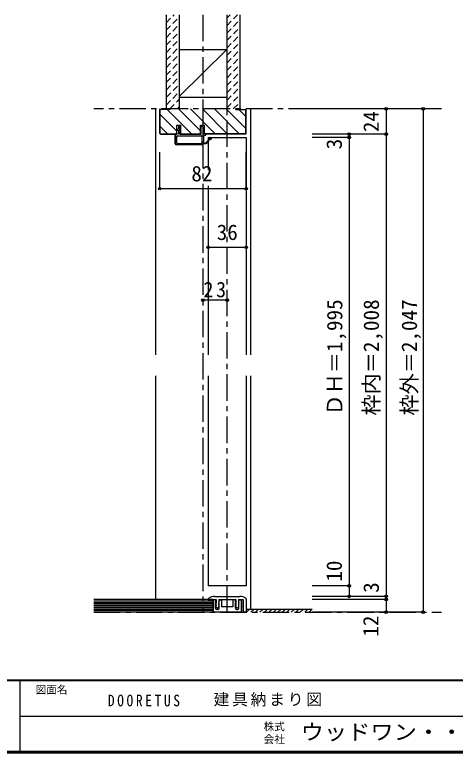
# Model space of a CAD drawing. Units: millimetres at full size, sheet at 1:5. Extents: x -973 to 977, y -718 to 696.
# Drawn here: x -3 to 414, y -701 to -2 of the extents above; entities that cross this region are included whole.
import ezdxf
from ezdxf.enums import TextEntityAlignment as Align

# ---------------------------------------------------------------- set-up
doc = ezdxf.new("R2010")
doc.units = ezdxf.units.MM
doc.header["$LTSCALE"] = 5
doc.header["$PDMODE"] = 32
doc.header["$PDSIZE"] = 2.5
doc.linetypes.add('CHAIN1', pattern=[8, 5, -1, 1, -1])
doc.linetypes.add('DASHED1', pattern=[1.8, 1.2, -0.6])
for name, color, linetype in [('0-0_補助線', 7, 'Continuous'), ('0-1_通り芯', 4, 'CHAIN1'), ('0-3_仕上げ', 7, 'Continuous'), ('0-4_枠', 3, 'Continuous'), ('0-6_扉', 6, 'Continuous'), ('0-7_金物', 7, 'Continuous'), ('0-B_寸法', 4, 'Continuous'), ('0-C_ハッチ', 4, 'DASHED1'), ('F-0_補助線', 7, 'Continuous'), ('F-1_枠', 6, 'Continuous'), ('F-A_文字', 7, 'Continuous')]:
    doc.layers.add(name, color=color, linetype=linetype)
doc.styles.add('ＭＳ ゴシック', font='')
doc.styles.get('ＭＳ ゴシック').set_extended_font_data('MS Gothic')

# ---------------------------------------------------------------- blocks, each defined once
blk = doc.blocks.new('2')
at = {"layer": '0-0_補助線'}
for p, q in [((-9.846, -9.622), (-9.846, 15.078)), ((-8.846, 16.078), (0.354, 16.078)), ((-8.846, 15.878), (0.637, 15.878)), ((-8.446, 14.378), (-8.446, -8.922)), ((-8.146, 14.678), (-1.546, 14.678)), ((-1.246, 14.378), (-1.246, -8.922)), ((0.154, 11.653), (2.154, 11.653)), ((0.154, 11.653), (0.154, -8.497)), ((2.154, 10.953), (2.154, 11.653)), ((3.154, 11.653), (2.512, 10.83)), ((3.154, 11.653), (6.154, 11.653)), ((4.154, 13.753), (4.154, 13.053)), ((5.154, 13.053), (4.512, 13.876)), ((7.154, 13.053), (5.154, 13.053)), ((6.154, 10.953), (6.154, 11.653)), ((7.558, 12.258), (6.516, 10.835)), ((-1.48, -10.622), (-8.846, -10.622)), ((-1.546, -9.222), (-8.146, -9.222)), ((-1.189, -10.85), (-0.732, -12.694)), ((0.354, -12.922), (-0.441, -12.922)), ((0.154, -8.497), (2.154, -8.497)), ((4.154, -9.897), (0.154, -9.897)), ((0.154, -9.897), (0.154, -10.622)), ((0.154, -10.622), (0.645, -12.548)), ((2.154, -7.797), (2.154, -8.497)), ((3.154, -8.497), (2.512, -7.674)), ((3.154, -8.497), (6.154, -8.497)), ((4.154, -10.597), (4.154, -9.897)), ((5.154, -9.897), (4.512, -10.72)), ((7.154, -9.897), (5.154, -9.897)), ((6.154, -7.797), (6.154, -8.497)), ((7.558, -9.101), (6.516, -7.679))]:
    blk.add_line(p, q, dxfattribs=at)
for points in [[(-9.646, 15.078), (-9.646, -9.622), (-9.846, -9.622)], [(4.154, 13.053), (0.154, 13.053), (0.649, 15.723)]]:
    blk.add_lwpolyline(points, dxfattribs=at)
for centre, radius, start, end in [((-8.846, 15.078), 1, 90, 180), ((-8.846, 15.078), 0.8, 90, 180), ((-8.146, 14.378), 0.3, 90, 180), ((-1.546, 14.378), 0.3, 0, 90), ((0.354, 15.778), 0.3, 349.49875, 90), ((2.354, 10.953), 0.2, 180, 322.03043), ((4.354, 13.753), 0.2, 37.96957, 180), ((6.354, 10.953), 0.2, 180, 323.78053), ((7.154, 12.553), 0.5, 323.78053, 90), ((-8.846, -9.622), 1, 180, 270), ((-2.846, -10.72), 6, 179.06153, 259.29815), ((-8.146, -8.922), 0.3, 180, 270), ((-2.846, -10.72), 5.3, 178.93757, 259.29815), ((-1.546, -8.922), 0.3, 270, 0), ((-1.48, -10.922), 0.3, 13.9282, 90), ((-0.441, -12.622), 0.3, 193.9282, 270), ((0.354, -12.622), 0.3, 270, 14.29438), ((2.354, -7.797), 0.2, 37.96957, 180), ((4.354, -10.597), 0.2, 180, 322.03043), ((6.354, -7.797), 0.2, 36.21947, 180), ((7.154, -9.397), 0.5, 270, 36.21947), ((-3.896, -16.272), 0.35, 259.29815, 79.29815)]:
    blk.add_arc(centre, radius, start, end, dxfattribs=at)
blk.add_point((-3.896, -16.622), dxfattribs=at)

msp = doc.modelspace()

# ---------------------------------------------------------------- linework, layer by layer
at = {"layer": '0-1_通り芯'}
for p, q in [((175.01, -2.5), (175.01, -567.5)), ((198.01, -567.5), (198.01, -2.5)), ((71.653, -567.5), (400.867, -567.5))]:
    msp.add_line(p, q, dxfattribs=at)
at = {"layer": '0-3_仕上げ', "color": 2}
for p, q in [((184.51, -555.5), (71.653, -555.5)), ((184.51, -567.5), (184.51, -555.5)), ((184.51, -567.5), (71.653, -567.5))]:
    msp.add_line(p, q, dxfattribs=at)
at = {"layer": '0-3_仕上げ'}
for p, q in [((184.51, -557), (71.653, -557)), ((184.51, -558.5), (71.653, -558.5)), ((184.51, -560), (71.653, -560)), ((184.51, -561.5), (71.653, -561.5)), ((184.51, -563), (71.653, -563)), ((184.51, -564.5), (71.653, -564.5)), ((216.01, -564.5), (278.367, -564.5)), ((184.51, -566), (71.653, -566))]:
    msp.add_line(p, q, dxfattribs=at)
at = {"layer": '0-4_枠', "color": 4}
for p, q in [((130.01, -91.5), (130.01, -324)), ((220.01, -91.5), (220.01, -324)), ((130.01, -344), (130.01, -555.5)), ((220.01, -344), (220.01, -564.5))]:
    msp.add_line(p, q, dxfattribs=at)
at = {"layer": '0-4_枠'}
for p, q in [((134.01, -114.793), (134.01, -91.5)), ((144.01, -92), (134.51, -92)), ((144.01, -92), (144.01, -91.5)), ((206.01, -92), (206.01, -91.5)), ((206.01, -92), (215.51, -92)), ((216.01, -114.793), (216.01, -91.5)), ((150.26, -115.5), (150.26, -107)), ((150.26, -107), (153.96, -107)), ((153.96, -115.5), (153.96, -107)), ((172.56, -115.5), (172.56, -107)), ((172.56, -107), (176.26, -107)), ((176.26, -107), (176.26, -115.5)), ((134.717, -115.5), (134.01, -114.793)), ((134.717, -115.5), (150.26, -115.5)), ((134.925, -115), (150.26, -115)), ((153.96, -115), (172.56, -115)), ((153.96, -115.5), (172.56, -115.5)), ((215.096, -115), (176.26, -115)), ((215.303, -115.5), (176.26, -115.5)), ((215.303, -115.5), (216.01, -114.793))]:
    msp.add_line(p, q, dxfattribs=at)
for points in [[(134.925, -115), (134.51, -114.586), (134.51, -92)], [(215.096, -115), (215.51, -114.586), (215.51, -92)]]:
    msp.add_lwpolyline(points, dxfattribs=at)
at = {"layer": '0-6_扉'}
for p, q in [((180.01, -118.5), (180.01, -149.19)), ((180.01, -164.422), (180.01, -324)), ((180.01, -344), (180.01, -542.5))]:
    msp.add_line(p, q, dxfattribs=at)
for points in [[(180.01, -118.5), (216.01, -118.5), (216.01, -324)], [(216.01, -344), (216.01, -542.5), (180.01, -542.5)]]:
    msp.add_lwpolyline(points, dxfattribs=at)
at = {"layer": '0-7_金物'}
for p, q in [((180.01, -555.017), (180.01, -555.5)), ((180.01, -555.5), (187.36, -555.5)), ((185.96, -555.8), (184.51, -555.8)), ((184.51, -567.5), (184.51, -555.8)), ((184.61, -555.8), (184.61, -567.5)), ((186.01, -552.5), (210.01, -552.5)), ((186.96, -558.05), (186.96, -556.8)), ((186.96, -558.05), (187.167, -558.396)), ((187.153, -558.846), (187.36, -558.5)), ((187.36, -555.5), (187.36, -558.5)), ((189.86, -555.5), (206.16, -555.5)), ((189.86, -555.5), (189.86, -558.5)), ((190.067, -558.846), (189.86, -558.5)), ((190.26, -558.05), (190.053, -558.396)), ((190.26, -558.05), (190.26, -556.8)), ((191.26, -555.8), (192.61, -555.8)), ((192.61, -555.8), (192.61, -562.5)), ((203.41, -555.8), (203.41, -562.5)), ((204.76, -555.8), (203.41, -555.8)), ((205.76, -558.05), (205.76, -556.8)), ((205.76, -558.05), (205.968, -558.396)), ((205.953, -558.846), (206.16, -558.5)), ((206.16, -555.5), (206.16, -558.5)), ((208.66, -555.5), (213.01, -555.5)), ((208.66, -555.5), (208.66, -558.5)), ((208.867, -558.846), (208.66, -558.5)), ((209.06, -558.05), (208.853, -558.396)), ((209.06, -558.05), (209.06, -556.8)), ((210.06, -555.8), (211.51, -555.8)), ((211.41, -555.8), (211.41, -567.5)), ((211.51, -567.5), (211.51, -555.8)), ((213.01, -555.5), (213.01, -567.2)), ((216.01, -555.017), (216.01, -567.2)), ((186.96, -559.05), (187.167, -558.704)), ((186.96, -563.8), (186.96, -559.05)), ((187.153, -559.154), (187.36, -559.5)), ((187.153, -560.346), (187.36, -560)), ((187.153, -560.654), (187.36, -561)), ((187.153, -561.846), (187.36, -561.5)), ((188.244, -563.34), (187.19, -562.204)), ((187.36, -559.5), (187.36, -560)), ((187.36, -561), (187.36, -561.5)), ((189.26, -564.8), (187.96, -564.8)), ((190.03, -562.204), (188.977, -563.34)), ((190.067, -559.154), (189.86, -559.5)), ((189.86, -559.5), (189.86, -560)), ((190.067, -560.346), (189.86, -560)), ((190.067, -560.654), (189.86, -561)), ((189.86, -561), (189.86, -561.5)), ((190.067, -561.846), (189.86, -561.5)), ((190.26, -559.05), (190.053, -558.704)), ((190.26, -563.8), (190.26, -559.05)), ((197.51, -562.5), (192.61, -562.5)), ((198.01, -563), (197.51, -562.5)), ((198.01, -563), (198.51, -562.5)), ((203.41, -562.5), (198.51, -562.5)), ((205.76, -559.05), (205.968, -558.704)), ((205.76, -563.8), (205.76, -559.05)), ((205.953, -559.154), (206.16, -559.5)), ((205.953, -560.346), (206.16, -560)), ((205.953, -560.654), (206.16, -561)), ((205.953, -561.846), (206.16, -561.5)), ((207.044, -563.34), (205.99, -562.204)), ((206.16, -559.5), (206.16, -560)), ((206.16, -561), (206.16, -561.5)), ((206.76, -564.8), (208.06, -564.8)), ((208.83, -562.204), (207.777, -563.34)), ((208.867, -559.154), (208.66, -559.5)), ((208.66, -559.5), (208.66, -560)), ((208.867, -560.346), (208.66, -560)), ((208.867, -560.654), (208.66, -561)), ((208.66, -561), (208.66, -561.5)), ((208.867, -561.846), (208.66, -561.5)), ((209.06, -559.05), (208.853, -558.704)), ((209.06, -563.8), (209.06, -559.05)), ((211.51, -567.5), (184.51, -567.5)), ((213.01, -567.2), (216.01, -567.2))]:
    msp.add_line(p, q, dxfattribs=at)
for centre, radius, start, end in [((181.01, -555.017), 1, 123.74899, 180), ((186.01, -562.5), 10, 90, 123.74899), ((185.96, -556.8), 1, 0, 90), ((186.91, -558.55), 0.3, 329.05368, 30.94635), ((190.31, -558.55), 0.3, 149.05365, 210.94632), ((191.26, -556.8), 1, 90, 180), ((204.76, -556.8), 1, 0, 90), ((205.71, -558.55), 0.3, 329.05368, 30.94635), ((209.11, -558.55), 0.3, 149.05365, 210.94632), ((210.06, -556.8), 1, 90, 180), ((210.01, -562.5), 10, 56.25101, 90), ((215.01, -555.017), 1, 0, 56.25101), ((187.96, -563.8), 1, 180, 270), ((187.41, -559), 0.3, 149.05366, 210.94634), ((187.41, -560.5), 0.3, 149.05366, 210.94634), ((187.41, -562), 0.3, 149.05366, 222.83826), ((188.61, -563), 0.5, 222.83826, 317.16174), ((189.26, -563.8), 1, 270, 0), ((189.81, -562), 0.3, 317.16174, 30.94634), ((189.81, -559), 0.3, 329.05366, 30.94634), ((189.81, -560.5), 0.3, 329.05366, 30.94634), ((206.76, -563.8), 1, 180, 270), ((206.21, -559), 0.3, 149.05366, 210.94634), ((206.21, -560.5), 0.3, 149.05366, 210.94634), ((206.21, -562), 0.3, 149.05366, 222.83826), ((207.41, -563), 0.5, 222.83826, 317.16174), ((208.06, -563.8), 1, 270, 0), ((208.61, -562), 0.3, 317.16174, 30.94634), ((208.61, -559), 0.3, 329.05366, 30.94634), ((208.61, -560.5), 0.3, 329.05366, 30.94634)]:
    msp.add_arc(centre, radius, start, end, dxfattribs=at)
at = {"layer": '0-B_寸法', "linetype": 'DASHED1'}
for p, q in [((140.01, -3.04), (140.55, -2.5)), ((140.01, -10.111), (147.621, -2.5)), ((140.01, -17.182), (152.51, -4.682)), ((197.51, -5.748), (200.758, -2.5)), ((197.51, -12.819), (207.829, -2.5)), ((140.01, -24.253), (152.51, -11.753)), ((197.51, -19.89), (210.01, -7.39)), ((140.01, -31.324), (152.51, -18.824)), ((197.51, -26.961), (210.01, -14.461)), ((140.01, -38.395), (152.51, -25.895)), ((197.51, -34.032), (210.01, -21.532)), ((140.01, -45.466), (152.51, -32.966)), ((197.51, -41.103), (210.01, -28.603)), ((140.01, -52.537), (152.51, -40.037)), ((197.51, -48.174), (210.01, -35.674)), ((140.01, -59.608), (152.51, -47.108)), ((197.51, -55.246), (210.01, -42.746)), ((140.01, -66.679), (152.51, -54.179)), ((197.51, -62.317), (210.01, -49.817)), ((140.01, -73.751), (152.51, -61.251)), ((197.51, -69.388), (210.01, -56.888)), ((140.332, -80.5), (152.51, -68.322)), ((197.51, -76.459), (210.01, -63.959)), ((140.01, -87.893), (152.51, -75.393)), ((197.51, -83.53), (210.01, -71.03)), ((143.474, -91.5), (152.51, -82.464)), ((197.51, -90.601), (210.01, -78.101)), ((150.545, -91.5), (152.51, -89.535)), ((203.682, -91.5), (210.01, -85.172))]:
    msp.add_line(p, q, dxfattribs=at)
at = {"layer": '0-B_寸法', "color": 2}
for p, q in [((140.01, -2.5), (140.01, -91.5)), ((152.51, -2.5), (152.51, -91.5)), ((197.51, -2.5), (197.51, -91.5)), ((210.01, -2.5), (210.01, -91.5))]:
    msp.add_line(p, q, dxfattribs=at)
at = {"layer": '0-B_寸法', "color": 7}
msp.add_line((152.51, -79.928), (197.51, -35.5), dxfattribs=at)
at = {"layer": '0-B_寸法', "color": 3}
for p, q in [((152.51, -35.5), (197.51, -35.5)), ((152.51, -80.5), (197.51, -80.5))]:
    msp.add_line(p, q, dxfattribs=at)
at = {"layer": '0-B_寸法', "linetype": 'CHAIN1'}
msp.add_line((400.867, -91.5), (71.653, -91.5), dxfattribs=at)
at = {"layer": '0-B_寸法'}
for p, q in [((383.367, -91.5), (278.367, -91.5)), ((348.367, -91.5), (348.367, -567.5)), ((383.367, -91.5), (383.367, -567.5)), ((348.367, -115.5), (278.367, -115.5)), ((313.367, -118.5), (278.367, -118.5)), ((313.367, -115.5), (313.367, -552.5)), ((134.01, -166.922), (134.01, -132.4)), ((216.01, -166.922), (216.01, -132.4)), ((134.01, -166.922), (216.01, -166.922)), ((180.01, -222.382), (216.01, -222.382)), ((198.01, -272.382), (175.01, -272.382)), ((313.367, -542.5), (278.367, -542.5)), ((348.367, -552.5), (278.367, -552.5)), ((348.367, -555.5), (278.367, -555.5)), ((348.367, -555.5), (278.367, -555.5)), ((348.367, -555.5), (348.367, -552.5)), ((383.367, -567.5), (278.367, -567.5))]:
    msp.add_line(p, q, dxfattribs=at)
at = {"layer": '0-B_寸法', "color": 7}
for p in [(348.367, -91.5), (383.367, -91.5), (313.367, -115.5), (313.367, -118.5), (348.367, -115.5), (134.01, -166.922), (216.01, -166.922), (180.01, -222.382), (216.01, -222.382), (175.01, -272.382), (198.01, -272.382), (313.367, -542.5), (313.367, -552.5), (348.367, -552.5), (348.367, -555.5), (348.367, -567.5), (383.367, -567.5)]:
    msp.add_point(p, dxfattribs=at)
at = {"layer": '0-C_ハッチ', "linetype": 'Continuous'}
for p, q in [((134.51, -96.784), (150.26, -112.534)), ((141.04, -92), (164.04, -115)), ((151.853, -91.5), (172.56, -112.207)), ((163.168, -91.5), (186.667, -115)), ((174.481, -91.5), (197.981, -115)), ((185.795, -91.5), (209.295, -115)), ((197.108, -91.5), (215.51, -109.902)), ((208.922, -92), (215.51, -98.588)), ((134.51, -108.098), (141.412, -115)), ((216.179, -567.5), (219.179, -564.5)), ((220.421, -567.5), (223.421, -564.5)), ((224.664, -567.5), (227.664, -564.5)), ((228.906, -567.5), (231.906, -564.5)), ((233.149, -567.5), (236.149, -564.5)), ((237.392, -567.5), (240.392, -564.5)), ((241.634, -567.5), (244.634, -564.5)), ((245.877, -567.5), (248.877, -564.5)), ((250.12, -567.5), (253.12, -564.5)), ((254.362, -567.5), (257.362, -564.5)), ((258.605, -567.5), (261.605, -564.5)), ((262.848, -567.5), (265.848, -564.5)), ((267.09, -567.5), (270.09, -564.5)), ((271.333, -567.5), (274.333, -564.5)), ((275.575, -567.5), (278.367, -564.708))]:
    msp.add_line(p, q, dxfattribs=at)
at = {"layer": 'F-1_枠'}
for p, q in [((976.653, -631.667), (-973.347, -631.667)), ((976.653, -632.5), (-973.347, -632.5)), ((1.653, -632.5), (1.653, -699.167)), ((1.653, -665.833), (974.986, -665.834)), ((976.653, -699.167), (-973.347, -699.167)), ((976.653, -700), (-973.347, -700)), ((976.653, -700.833), (-973.347, -700.833))]:
    msp.add_line(p, q, dxfattribs=at)

# ---------------------------------------------------------------- block references
at = {"layer": '0-0_補助線', "rotation": 90}
msp.add_blockref('2', (164.838, -115.654), dxfattribs=at)

# ---------------------------------------------------------------- texts
at = {"layer": '0-B_寸法', "color": 7, "style": 'ＭＳ ゴシック'}
for s, p in [('24', (345.867, -113.5)), ('3', (310.867, -129.75)), ('ＤＨ＝1,995', (311.33, -381.5)), ('枠内＝2,008', (346.01, -381.5)), ('枠外＝2,047', (382.024, -381.5)), ('10', (310.867, -538.6)), ('3', (345.867, -549.145)), ('12', (345.557, -590.626))]:
    msp.add_text(s, height=14.66, rotation=90, dxfattribs=at).set_placement(p, align=Align.BOTTOM_LEFT)
for s, p in [('82', (164.01, -164.422)), ('36', (188.01, -219.882))]:
    msp.add_text(s, height=14.66, dxfattribs=at).set_placement(p, align=Align.BOTTOM_LEFT)
at = {"layer": '0-B_寸法', "color": 7, "insert": (175.385, -269.882), "char_height": 14.66, "attachment_point": 7, "style": 'ＭＳ ゴシック'}
msp.add_mtext('\\T1.27;\\W0.95;23', dxfattribs=at)
at = {"layer": 'F-0_補助線', "char_height": 11, "attachment_point": 7, "style": 'ＭＳ ゴシック'}
for s, insert in [('\\T1.39;\\W0.85;DOORETUS', (84.986, -656.667)), ('\\T1.17;建具納まり図', (184.986, -656.667))]:
    msp.add_mtext(s, dxfattribs=dict(at, insert=insert))
at = {"layer": 'F-A_文字', "style": 'ＭＳ ゴシック'}
for s, p in [('図面名', (16.653, -646.667)), ('株式', (232.486, -681.5)), ('会社', (232.486, -693.5))]:
    msp.add_text(s, height=7.331, dxfattribs=at).set_placement(p, align=Align.BOTTOM_LEFT)
at = {"layer": 'F-A_文字', "style": 'ＭＳ ゴシック', "width": 1.1}
msp.add_text('ウッドワン・・・', height=14.66, dxfattribs=at).set_placement((267.486, -692.5), align=Align.BOTTOM_LEFT)

doc.saveas('drawing.dxf')
